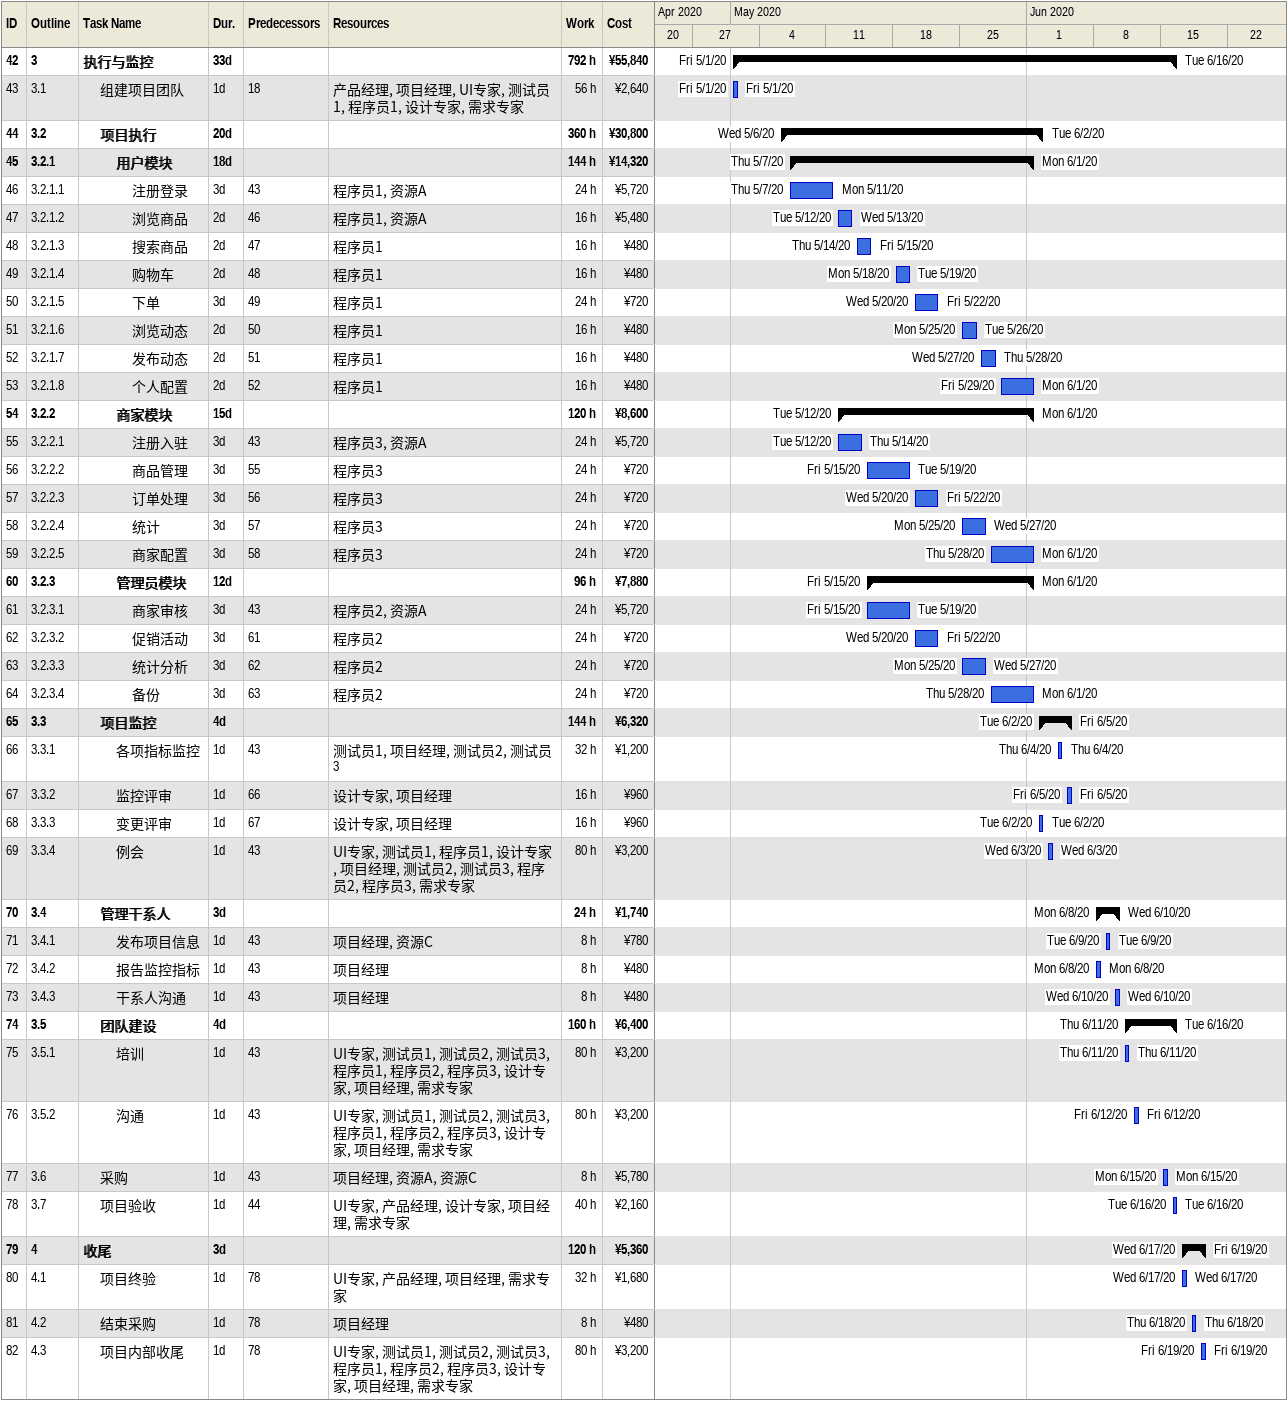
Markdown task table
| ID | WBS | Task | Duration | Start | Finish | Predecessors | Resources | Work (h) | Cost (¥) |
|---|---|---|---|---|---|---|---|---|---|
| 42 | 3 | **执行与监控** | 33d | 2020-05-01 | 2020-06-16 |  |  | 792 | 55840 |
| 43 | 3.1 | 组建项目团队 | 1d | 2020-05-01 | 2020-05-01 | 18 | 产品经理, 项目经理, UI专家, 测试员1, 程序员1, 设计专家, 需求专家 | 56 | 2640 |
| 44 | 3.2 | **项目执行** | 20d | 2020-05-06 | 2020-06-02 |  |  | 360 | 30800 |
| 45 | 3.2.1 | **用户模块** | 18d | 2020-05-07 | 2020-06-01 |  |  | 144 | 14320 |
| 46 | 3.2.1.1 | 注册登录 | 3d | 2020-05-07 | 2020-05-11 | 43 | 程序员1, 资源A | 24 | 5720 |
| 47 | 3.2.1.2 | 浏览商品 | 2d | 2020-05-12 | 2020-05-13 | 46 | 程序员1, 资源A | 16 | 5480 |
| 48 | 3.2.1.3 | 搜索商品 | 2d | 2020-05-14 | 2020-05-15 | 47 | 程序员1 | 16 | 480 |
| 49 | 3.2.1.4 | 购物车 | 2d | 2020-05-18 | 2020-05-19 | 48 | 程序员1 | 16 | 480 |
| 50 | 3.2.1.5 | 下单 | 3d | 2020-05-20 | 2020-05-22 | 49 | 程序员1 | 24 | 720 |
| 51 | 3.2.1.6 | 浏览动态 | 2d | 2020-05-25 | 2020-05-26 | 50 | 程序员1 | 16 | 480 |
| 52 | 3.2.1.7 | 发布动态 | 2d | 2020-05-27 | 2020-05-28 | 51 | 程序员1 | 16 | 480 |
| 53 | 3.2.1.8 | 个人配置 | 2d | 2020-05-29 | 2020-06-01 | 52 | 程序员1 | 16 | 480 |
| 54 | 3.2.2 | **商家模块** | 15d | 2020-05-12 | 2020-06-01 |  |  | 120 | 8600 |
| 55 | 3.2.2.1 | 注册入驻 | 3d | 2020-05-12 | 2020-05-14 | 43 | 程序员3, 资源A | 24 | 5720 |
| 56 | 3.2.2.2 | 商品管理 | 3d | 2020-05-15 | 2020-05-19 | 55 | 程序员3 | 24 | 720 |
| 57 | 3.2.2.3 | 订单处理 | 3d | 2020-05-20 | 2020-05-22 | 56 | 程序员3 | 24 | 720 |
| 58 | 3.2.2.4 | 统计 | 3d | 2020-05-25 | 2020-05-27 | 57 | 程序员3 | 24 | 720 |
| 59 | 3.2.2.5 | 商家配置 | 3d | 2020-05-28 | 2020-06-01 | 58 | 程序员3 | 24 | 720 |
| 60 | 3.2.3 | **管理员模块** | 12d | 2020-05-15 | 2020-06-01 |  |  | 96 | 7880 |
| 61 | 3.2.3.1 | 商家审核 | 3d | 2020-05-15 | 2020-05-19 | 43 | 程序员2, 资源A | 24 | 5720 |
| 62 | 3.2.3.2 | 促销活动 | 3d | 2020-05-20 | 2020-05-22 | 61 | 程序员2 | 24 | 720 |
| 63 | 3.2.3.3 | 统计分析 | 3d | 2020-05-25 | 2020-05-27 | 62 | 程序员2 | 24 | 720 |
| 64 | 3.2.3.4 | 备份 | 3d | 2020-05-28 | 2020-06-01 | 63 | 程序员2 | 24 | 720 |
| 65 | 3.3 | **项目监控** | 4d | 2020-06-02 | 2020-06-05 |  |  | 144 | 6320 |
| 66 | 3.3.1 | 各项指标监控 | 1d | 2020-06-04 | 2020-06-04 | 43 | 测试员1, 项目经理, 测试员2, 测试员3 | 32 | 1200 |
| 67 | 3.3.2 | 监控评审 | 1d | 2020-06-05 | 2020-06-05 | 66 | 设计专家, 项目经理 | 16 | 960 |
| 68 | 3.3.3 | 变更评审 | 1d | 2020-06-02 | 2020-06-02 | 67 | 设计专家, 项目经理 | 16 | 960 |
| 69 | 3.3.4 | 例会 | 1d | 2020-06-03 | 2020-06-03 | 43 | UI专家, 测试员1, 程序员1, 设计专家, 项目经理, 测试员2, 测试员3, 程序员2, 程序员3, 需求专家 | 80 | 3200 |
| 70 | 3.4 | **管理干系人** | 3d | 2020-06-08 | 2020-06-10 |  |  | 24 | 1740 |
| 71 | 3.4.1 | 发布项目信息 | 1d | 2020-06-09 | 2020-06-09 | 43 | 项目经理, 资源C | 8 | 780 |
| 72 | 3.4.2 | 报告监控指标 | 1d | 2020-06-08 | 2020-06-08 | 43 | 项目经理 | 8 | 480 |
| 73 | 3.4.3 | 干系人沟通 | 1d | 2020-06-10 | 2020-06-10 | 43 | 项目经理 | 8 | 480 |
| 74 | 3.5 | **团队建设** | 4d | 2020-06-11 | 2020-06-16 |  |  | 160 | 6400 |
| 75 | 3.5.1 | 培训 | 1d | 2020-06-11 | 2020-06-11 | 43 | UI专家, 测试员1, 测试员2, 测试员3, 程序员1, 程序员2, 程序员3, 设计专家, 项目经理, 需求专家 | 80 | 3200 |
| 76 | 3.5.2 | 沟通 | 1d | 2020-06-12 | 2020-06-12 | 43 | UI专家, 测试员1, 测试员2, 测试员3, 程序员1, 程序员2, 程序员3, 设计专家, 项目经理, 需求专家 | 80 | 3200 |
| 77 | 3.6 | 采购 | 1d | 2020-06-15 | 2020-06-15 | 43 | 项目经理, 资源A, 资源C | 8 | 5780 |
| 78 | 3.7 | 项目验收 | 1d | 2020-06-16 | 2020-06-16 | 44 | UI专家, 产品经理, 设计专家, 项目经理, 需求专家 | 40 | 2160 |
| 79 | 4 | **收尾** | 3d | 2020-06-17 | 2020-06-19 |  |  | 120 | 5360 |
| 80 | 4.1 | 项目终验 | 1d | 2020-06-17 | 2020-06-17 | 78 | UI专家, 产品经理, 项目经理, 需求专家 | 32 | 1680 |
| 81 | 4.2 | 结束采购 | 1d | 2020-06-18 | 2020-06-18 | 78 | 项目经理 | 8 | 480 |
| 82 | 4.3 | 项目内部收尾 | 1d | 2020-06-19 | 2020-06-19 | 78 | UI专家, 测试员1, 测试员2, 测试员3, 程序员1, 程序员2, 程序员3, 设计专家, 项目经理, 需求专家 | 80 | 3200 |
